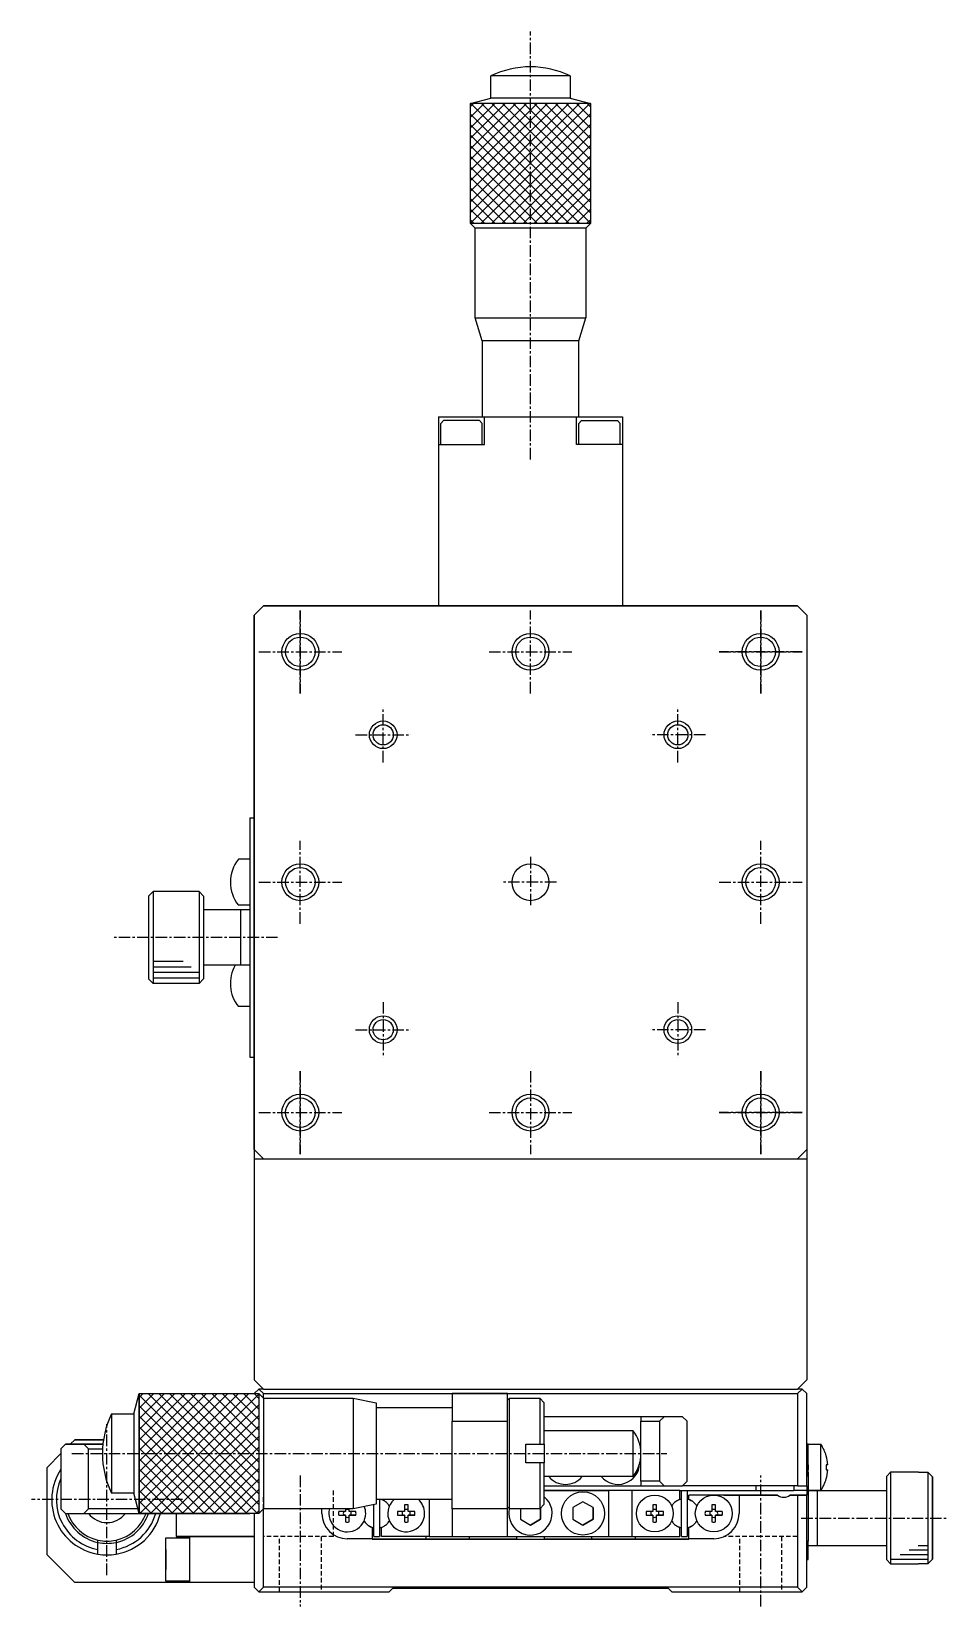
# Model space of a CAD drawing. Extents: x 49 to 309, y 19 to 239.
# Drawn here: x 209.8 to 309.4, y 68.4 to 239.3 of the extents above; entities that cross this region are included whole.
import ezdxf

# ---------------------------------------------------------------- set-up
doc = ezdxf.new("R2010")
doc.units = 0
doc.linetypes.add('CENTER', pattern=[2, 1.25, -0.25, 0.25, -0.25])
doc.linetypes.add('DASHED', pattern=[0.75, 0.5, -0.25])
doc.layers.get('0').update_dxf_attribs({"linetype": 'CONTINUOUS'})
doc.layers.add('CENTER', color=1, linetype='CENTER')

msp = doc.modelspace()

# ---------------------------------------------------------------- linework, layer by layer
at = {"color": 7, "linetype": 'CONTINUOUS'}
for p, q in [((268.322256, 234.482246), (259.722256, 234.482246)), ((259.722256, 232.071735), (259.722256, 234.482246)), ((268.322256, 234.482246), (268.322256, 232.071735)), ((257.522257, 231.482247), (259.722256, 232.071735)), ((257.522257, 218.482246), (257.522257, 231.482247)), ((268.322256, 232.071735), (259.722256, 232.071735)), ((268.322256, 232.071735), (270.522255, 231.482247)), ((270.522255, 231.482247), (270.522255, 218.482246)), ((258.02226, 217.982244), (257.522257, 218.482246)), ((258.022259, 208.23224), (258.022259, 217.982247)), ((270.022252, 217.982244), (258.02226, 217.982244)), ((270.522255, 218.482246), (270.022252, 217.982244)), ((270.057531, 208.23224), (270.057531, 217.982247)), ((258.022259, 208.23224), (270.022257, 208.23224)), ((258.772258, 205.73224), (258.022259, 208.23224)), ((269.272255, 205.73224), (270.022257, 208.23224)), ((269.272255, 205.73224), (258.772258, 205.73224)), ((258.772258, 205.73224), (258.772258, 197.48224)), ((269.272255, 197.48224), (269.272255, 205.73224)), ((254.022256, 197.482247), (274.022256, 197.482247)), ((254.022256, 197.482247), (254.022256, 176.982248)), ((254.272256, 196.782246), (254.572256, 197.082247)), ((254.272256, 194.482247), (254.272256, 196.782246)), ((258.472255, 197.082247), (254.572256, 197.082247)), ((258.472255, 197.082247), (258.772256, 196.782246)), ((258.772256, 194.482247), (258.772256, 196.782246)), ((259.022256, 194.482247), (259.022256, 197.482247)), ((269.022256, 194.482247), (269.022256, 197.482247)), ((269.572257, 197.082247), (269.272256, 196.782246)), ((269.272256, 194.482247), (269.272256, 196.782246)), ((269.572257, 197.082247), (273.472256, 197.082247)), ((273.772256, 196.782246), (273.472256, 197.082247)), ((273.772256, 194.482247), (273.772256, 196.782246)), ((274.022256, 197.482247), (274.022256, 176.982248)), ((254.022256, 194.482247), (259.022256, 194.482247)), ((274.022256, 194.482247), (269.022256, 194.482247)), ((235.022259, 176.982248), (234.022259, 175.982248)), ((235.022261, 176.982249), (234.022261, 175.982249)), ((293.022259, 176.982248), (235.022259, 176.982248)), ((235.022261, 176.982249), (293.022259, 176.982249)), ((294.022259, 175.982249), (293.022259, 176.982249)), ((293.022259, 176.982248), (294.022259, 175.982248)), ((234.022259, 117.98225), (234.022259, 175.982249)), ((234.022261, 175.982249), (234.022261, 92.982248)), ((294.022259, 175.982249), (294.022259, 92.982248)), ((294.022259, 175.982248), (294.022259, 117.982249)), ((233.522259, 153.98225), (234.022259, 153.98225)), ((233.522259, 153.98225), (233.522259, 127.982252)), ((233.522259, 149.48225), (232.29976, 149.48225)), ((222.522259, 145.482251), (223.022259, 145.982251)), ((222.522259, 145.482251), (222.522259, 136.482251)), ((228.022259, 145.982251), (223.022259, 145.982251)), ((223.022259, 145.982251), (223.022259, 135.982251)), ((228.022259, 145.982251), (228.522259, 145.482251)), ((228.022259, 145.982251), (228.022259, 135.982251)), ((228.522259, 145.482251), (228.522259, 136.482251)), ((233.522259, 143.982251), (228.522259, 143.982251)), ((233.522259, 144.48225), (232.29976, 144.48225)), ((232.522259, 143.982251), (232.522259, 137.982251)), ((233.522259, 137.982251), (228.522259, 137.982251)), ((223.022259, 135.982251), (222.522259, 136.482251)), ((228.022259, 135.982251), (223.022259, 135.982251)), ((228.522259, 136.482251), (228.022259, 135.982251)), ((233.522259, 133.482249), (232.29976, 133.482249)), ((233.522259, 127.982252), (234.022259, 127.982252)), ((235.022259, 116.982249), (234.022259, 117.982249)), ((294.022259, 117.982249), (293.022259, 116.982249)), ((234.022261, 116.982249), (294.022259, 116.982249)), ((235.022259, 116.982249), (293.022259, 116.982249)), ((235.022261, 91.982248), (234.022261, 92.982248)), ((293.022259, 91.982248), (294.022259, 92.982248)), ((220.932765, 89.282248), (221.522253, 91.482247)), ((221.522253, 91.482247), (234.522254, 91.482247)), ((221.522253, 91.482247), (221.522253, 78.482249)), ((221.522253, 91.482247), (234.522254, 91.482247)), ((221.522253, 78.482248), (221.522253, 91.482247)), ((234.52226, 91.982248), (234.02226, 91.482248)), ((234.522254, 91.482247), (234.522254, 78.482249)), ((234.522254, 91.482247), (235.022256, 90.982244)), ((234.522254, 91.482247), (234.522254, 78.482248)), ((235.02226, 91.982248), (234.52226, 91.982248)), ((235.02226, 91.482248), (234.52226, 91.982248)), ((235.022256, 90.982244), (244.772261, 90.982244)), ((235.022256, 90.982244), (235.022256, 78.982252)), ((235.02226, 91.982248), (293.02226, 91.982248)), ((235.02226, 91.482248), (255.52226, 91.482248)), ((235.02226, 90.982244), (235.02226, 91.482248)), ((244.772261, 90.982244), (247.27226, 90.482245)), ((244.772261, 90.982244), (244.772261, 78.982252)), ((255.52226, 91.482248), (261.52226, 91.482248)), ((261.52226, 91.482248), (255.52226, 91.482248)), ((255.52226, 91.482248), (255.52226, 88.482248)), ((261.52226, 91.482248), (293.02226, 91.482248)), ((261.52226, 88.482248), (261.52226, 91.482248)), ((261.52226, 90.782248), (261.72226, 90.982248)), ((261.72226, 84.982248), (261.72226, 90.982248)), ((261.72226, 90.982248), (265.02226, 90.982248)), ((265.02226, 90.982248), (265.52226, 90.482248)), ((265.02226, 90.982248), (265.02226, 85.982248)), ((293.52226, 91.982248), (293.02226, 91.982248)), ((293.52226, 91.982248), (293.02226, 91.482248)), ((293.02226, 91.482248), (293.02226, 81.482248)), ((294.02226, 91.482248), (293.52226, 91.982248)), ((294.02226, 81.482248), (294.02226, 91.482248)), ((218.522254, 89.282248), (218.522254, 80.682248)), ((218.522254, 89.282248), (220.932765, 89.282248)), ((220.932765, 89.282248), (220.932765, 80.682248)), ((247.27226, 90.482245), (247.27226, 79.482251)), ((247.27226, 89.982248), (255.52226, 89.982248)), ((265.52226, 85.982248), (265.52226, 90.482248)), ((276.02226, 88.982248), (265.52226, 88.982248)), ((278.52226, 88.982248), (276.02226, 88.982248)), ((276.02226, 88.982248), (276.02226, 88.482248)), ((278.02226, 88.482248), (278.52226, 88.982248)), ((280.52226, 88.982248), (278.52226, 88.982248)), ((280.52226, 88.982248), (281.02226, 88.482248)), ((255.52226, 78.982248), (255.52226, 88.482248)), ((255.52226, 88.482248), (261.52226, 88.482248)), ((261.52226, 78.982248), (261.52226, 88.482248)), ((265.52226, 87.482244), (275.144751, 87.482244)), ((275.144751, 87.482244), (275.144751, 82.482252)), ((276.02226, 81.982248), (276.02226, 88.482248)), ((276.02226, 88.482248), (278.02226, 88.482248)), ((278.02226, 88.482248), (278.02226, 81.982248)), ((281.02226, 81.982248), (281.02226, 88.482248)), ((213.52226, 85.982248), (213.02226, 85.482248)), ((213.02226, 85.482248), (213.52226, 85.982248)), ((213.02226, 85.482248), (213.02226, 78.982248)), ((213.52226, 85.982248), (217.573697, 85.982248)), ((215.52226, 85.982248), (213.52226, 85.982248)), ((214.52226, 86.482248), (214.02226, 85.982248)), ((214.02226, 85.982248), (214.52226, 86.482248)), ((217.638389, 86.482248), (214.52226, 86.482248)), ((214.52226, 86.482248), (217.638389, 86.482248)), ((215.52226, 85.982248), (216.02226, 85.482248)), ((217.573697, 85.982248), (215.52226, 85.982248)), ((216.02226, 78.982248), (216.02226, 85.482248)), ((216.02226, 85.482248), (217.535089, 85.482248)), ((263.52226, 83.982248), (263.52226, 85.982248)), ((263.52226, 85.982248), (265.02226, 85.982248)), ((265.02226, 85.982248), (265.52226, 85.982248)), ((265.52226, 85.982248), (265.52226, 84.982292)), ((294.02226, 85.982248), (294.17226, 85.982248)), ((294.17226, 85.982248), (294.02226, 85.982248)), ((294.17226, 85.982248), (295.563917, 85.982248)), ((294.17226, 83.982248), (294.17226, 85.982248)), ((295.563917, 80.982248), (295.563917, 85.982248)), ((213.02226, 84.982248), (211.52226, 83.482248)), ((211.52226, 83.482248), (213.02226, 84.982248)), ((261.72226, 78.982248), (261.72226, 84.982248)), ((265.02226, 83.982248), (263.52226, 83.982248)), ((265.52226, 83.982248), (265.02226, 83.982248)), ((265.02226, 83.982248), (265.02226, 78.982248)), ((265.52226, 84.982292), (265.52226, 83.982248)), ((265.52226, 79.482248), (265.52226, 83.982248)), ((294.077992, 84.432248), (294.077992, 84.410956)), ((296.141696, 84.74418), (296.134841, 84.740837)), ((211.52226, 73.982248), (211.52226, 83.482248)), ((275.144751, 82.482252), (265.52226, 82.482252)), ((294.209735, 83.682248), (294.077992, 83.682248)), ((294.077992, 83.682248), (294.077992, 83.282248)), ((294.077992, 83.282248), (294.209735, 83.282248)), ((294.077992, 82.553539), (294.077992, 82.532248)), ((294.17226, 83.682248), (294.17226, 83.282248)), ((294.17226, 82.955465), (294.17226, 75.482248)), ((296.134819, 83.7422), (296.135019, 83.7382)), ((296.135019, 83.2263), (296.134819, 83.2222)), ((296.307213, 83.742248), (296.134841, 83.742248)), ((296.134841, 83.222248), (296.307213, 83.222248)), ((296.134841, 82.223658), (296.141696, 82.220315)), ((296.134841, 82.223658), (296.141696, 82.220315)), ((296.135019, 83.7382), (296.135219, 83.7341)), ((296.135219, 83.2304), (296.135019, 83.2263)), ((296.135219, 83.7341), (296.135419, 83.7301)), ((296.135419, 83.2344), (296.135219, 83.2304)), ((296.135419, 83.7301), (296.135719, 83.726)), ((296.135719, 83.2385), (296.135419, 83.2344)), ((296.135719, 83.726), (296.135819, 83.722)), ((296.135819, 83.2425), (296.135719, 83.2385)), ((296.135819, 83.722), (296.136019, 83.7179)), ((296.136019, 83.2466), (296.135819, 83.2425)), ((296.136019, 83.7179), (296.136219, 83.7138)), ((296.136219, 83.2507), (296.136019, 83.2466)), ((296.136219, 83.7138), (296.136419, 83.7098)), ((296.136419, 83.2547), (296.136219, 83.2507)), ((296.136419, 83.7098), (296.136619, 83.7057)), ((296.136619, 83.2588), (296.136419, 83.2547)), ((296.136619, 83.7057), (296.136819, 83.7017)), ((296.136819, 83.2628), (296.136619, 83.2588)), ((296.136819, 83.7017), (296.137019, 83.6976)), ((296.137019, 83.2669), (296.136819, 83.2628)), ((296.137019, 83.6976), (296.137219, 83.6935)), ((296.137219, 83.271), (296.137019, 83.2669)), ((296.137219, 83.6935), (296.137319, 83.6895)), ((296.137319, 83.275), (296.137219, 83.271)), ((296.137319, 83.6895), (296.137519, 83.6854)), ((296.137519, 83.2791), (296.137319, 83.275)), ((296.137519, 83.6854), (296.137719, 83.6814)), ((296.137719, 83.2831), (296.137519, 83.2791)), ((296.137719, 83.6814), (296.137819, 83.6773)), ((296.137819, 83.2872), (296.137719, 83.2831)), ((296.137819, 83.6773), (296.138019, 83.6732)), ((296.138019, 83.2913), (296.137819, 83.2872)), ((296.138019, 83.6732), (296.138119, 83.6692)), ((296.138119, 83.2953), (296.138019, 83.2913)), ((296.138119, 83.6692), (296.138319, 83.6651)), ((296.138319, 83.2994), (296.138119, 83.2953)), ((296.138319, 83.6651), (296.138419, 83.6611)), ((296.138419, 83.3034), (296.138319, 83.2994)), ((296.138419, 83.6611), (296.138619, 83.657)), ((296.138619, 83.3075), (296.138419, 83.3034)), ((296.138619, 83.657), (296.138719, 83.6529)), ((296.138719, 83.3116), (296.138619, 83.3075)), ((296.138719, 83.6529), (296.138919, 83.6489)), ((296.138919, 83.3156), (296.138719, 83.3116)), ((296.138919, 83.6489), (296.139019, 83.6448)), ((296.139019, 83.3197), (296.138919, 83.3156)), ((296.139019, 83.6448), (296.139119, 83.6407)), ((296.139119, 83.3238), (296.139019, 83.3197)), ((296.139119, 83.6407), (296.139319, 83.6367)), ((296.139319, 83.3278), (296.139119, 83.3238)), ((296.139319, 83.6367), (296.139419, 83.6326)), ((296.139419, 83.3319), (296.139319, 83.3278)), ((296.139419, 83.6326), (296.139519, 83.6286)), ((296.139519, 83.3359), (296.139419, 83.3319)), ((296.139519, 83.6286), (296.139619, 83.6245)), ((296.139619, 83.34), (296.139519, 83.3359)), ((296.139619, 83.6245), (296.139719, 83.6204)), ((296.139719, 83.3441), (296.139619, 83.34)), ((296.139719, 83.6204), (296.139919, 83.6164)), ((296.139919, 83.3481), (296.139719, 83.3441)), ((296.139919, 83.6164), (296.140019, 83.6123)), ((296.140019, 83.3522), (296.139919, 83.3481)), ((296.140019, 83.6123), (296.140119, 83.6082)), ((296.140119, 83.3563), (296.140019, 83.3522)), ((296.140119, 83.6082), (296.140219, 83.6042)), ((296.140219, 83.3603), (296.140119, 83.3563)), ((296.140219, 83.6042), (296.140319, 83.6001)), ((296.140319, 83.3644), (296.140219, 83.3603)), ((296.140319, 83.6001), (296.140419, 83.5961)), ((296.140419, 83.3684), (296.140319, 83.3644)), ((296.140419, 83.5961), (296.140519, 83.592)), ((296.140519, 83.3725), (296.140419, 83.3684)), ((296.140519, 83.592), (296.140519, 83.5879)), ((296.140519, 83.5879), (296.140619, 83.5839)), ((296.140619, 83.3806), (296.140519, 83.3766)), ((296.140519, 83.3766), (296.140519, 83.3725)), ((296.140619, 83.5839), (296.140719, 83.5798)), ((296.140719, 83.3847), (296.140619, 83.3806)), ((296.140719, 83.5798), (296.140819, 83.5757)), ((296.140819, 83.3888), (296.140719, 83.3847)), ((296.140819, 83.5757), (296.140919, 83.5717)), ((296.140919, 83.3928), (296.140819, 83.3888)), ((296.140919, 83.5717), (296.140919, 83.5676)), ((296.140919, 83.5676), (296.141019, 83.5635)), ((296.141019, 83.401), (296.140919, 83.3969)), ((296.140919, 83.3969), (296.140919, 83.3928)), ((296.141019, 83.5635), (296.141119, 83.5595)), ((296.141119, 83.405), (296.141019, 83.401)), ((296.141119, 83.5595), (296.141119, 83.5554)), ((296.141119, 83.5554), (296.141219, 83.5513)), ((296.141219, 83.4131), (296.141119, 83.4091)), ((296.141119, 83.4091), (296.141119, 83.405)), ((296.141219, 83.5513), (296.141219, 83.5473)), ((296.141219, 83.5473), (296.141319, 83.5432)), ((296.141319, 83.4213), (296.141219, 83.4172)), ((296.141219, 83.4172), (296.141219, 83.4131)), ((296.141319, 83.5432), (296.141319, 83.5392)), ((296.141319, 83.5392), (296.141419, 83.5351)), ((296.141419, 83.4294), (296.141319, 83.4253)), ((296.141319, 83.4253), (296.141319, 83.4213)), ((296.141419, 83.5351), (296.141419, 83.531)), ((296.141419, 83.531), (296.141519, 83.527)), ((296.141519, 83.4375), (296.141419, 83.4335)), ((296.141419, 83.4335), (296.141419, 83.4294)), ((296.141519, 83.527), (296.141519, 83.5229)), ((296.141519, 83.5229), (296.141519, 83.5188)), ((296.141519, 83.5188), (296.141619, 83.5148)), ((296.141619, 83.4497), (296.141519, 83.4457)), ((296.141519, 83.4457), (296.141519, 83.4416)), ((296.141519, 83.4416), (296.141519, 83.4375)), ((296.141619, 83.5148), (296.141619, 83.5107)), ((296.141619, 83.5107), (296.141619, 83.5066)), ((296.141619, 83.5066), (296.141619, 83.5026)), ((296.141619, 83.5026), (296.141619, 83.4985)), ((296.141619, 83.4985), (296.141719, 83.4944)), ((296.141719, 83.4701), (296.141619, 83.466)), ((296.141619, 83.466), (296.141619, 83.4619)), ((296.141619, 83.4619), (296.141619, 83.4579)), ((296.141619, 83.4579), (296.141619, 83.4538)), ((296.141619, 83.4538), (296.141619, 83.4497)), ((296.141719, 83.4944), (296.141719, 83.4904)), ((296.141719, 83.4904), (296.141719, 83.4863)), ((296.141719, 83.4863), (296.141719, 83.4822)), ((296.141719, 83.4822), (296.141719, 83.4782)), ((296.141719, 83.4782), (296.141719, 83.4741)), ((296.141719, 83.4741), (296.141719, 83.4701)), ((302.67226, 82.482248), (303.17226, 82.982248)), ((302.67226, 82.482248), (302.67226, 73.482248)), ((303.17226, 72.982248), (303.17226, 82.982248)), ((303.17226, 82.982248), (306.17226, 82.982248)), ((306.17226, 82.982248), (306.17226, 82.957185)), ((306.17226, 82.982248), (306.17226, 82.957185)), ((306.17226, 82.957185), (307.17226, 82.957185)), ((307.17226, 82.957185), (307.17226, 73.00731)), ((307.67226, 82.454383), (307.17226, 82.957185)), ((307.67226, 82.454383), (307.67226, 73.510112)), ((307.67226, 73.510112), (307.67226, 82.454383)), ((220.932765, 80.682248), (218.522254, 80.682248)), ((221.522253, 78.482249), (220.932765, 80.682248)), ((265.52226, 81.482248), (276.02226, 81.482248)), ((272.52226, 80.982248), (265.52226, 80.982248)), ((265.52226, 80.982248), (272.52226, 80.982248)), ((272.52226, 75.982248), (272.52226, 80.982248)), ((275.02226, 80.982248), (272.52226, 80.982248)), ((280.22226, 80.982248), (275.02226, 80.982248)), ((275.02226, 80.982248), (275.02226, 75.982248)), ((278.02226, 81.982248), (276.02226, 81.982248)), ((276.02226, 81.982248), (276.02226, 81.482248)), ((276.02226, 81.482248), (278.52226, 81.482248)), ((278.52226, 81.482248), (278.02226, 81.982248)), ((278.52226, 81.482248), (280.52226, 81.482248)), ((280.22226, 80.02666), (280.22226, 80.982248)), ((280.22226, 80.982248), (280.42226, 80.982248)), ((280.42226, 80.982248), (281.02226, 80.982248)), ((280.42226, 75.982248), (280.42226, 80.982248)), ((281.02226, 81.982248), (280.52226, 81.482248)), ((293.02226, 81.482248), (280.52226, 81.482248)), ((281.02226, 80.982248), (288.52226, 80.982248)), ((281.02226, 80.982248), (281.02226, 75.982248)), ((283.92226, 80.482248), (281.22226, 80.482248)), ((283.92226, 80.482248), (281.22226, 80.482248)), ((281.22226, 80.02666), (281.22226, 80.482248)), ((286.67226, 80.482248), (283.92226, 80.482248)), ((286.67226, 80.482248), (283.92226, 80.482248)), ((285.02226, 80.482248), (286.67226, 80.482248)), ((285.02226, 80.482248), (286.67226, 80.482248)), ((285.02226, 80.482248), (286.67226, 80.482248)), ((285.02226, 80.482248), (286.67226, 80.482248)), ((286.67226, 80.482248), (290.860822, 80.482248)), ((286.67226, 80.482248), (290.860822, 80.482248)), ((290.860822, 80.482248), (286.67226, 80.482248)), ((286.67226, 80.482248), (290.860822, 80.482248)), ((286.67226, 80.482248), (290.860822, 80.482248)), ((286.67226, 80.482248), (290.860822, 80.482248)), ((286.67226, 80.482248), (286.67226, 78.482248)), ((288.52226, 80.982248), (288.52226, 81.482248)), ((288.52226, 80.982248), (292.62226, 80.982248)), ((292.183698, 80.482248), (293.02226, 80.482248)), ((292.183698, 80.482248), (293.02226, 80.482248)), ((292.183698, 80.482248), (293.02226, 80.482248)), ((292.183698, 80.482248), (293.02226, 80.482248)), ((292.183698, 80.482248), (293.02226, 80.482248)), ((293.02226, 80.482248), (292.183698, 80.482248)), ((292.62226, 81.482248), (292.62226, 80.982248)), ((294.02226, 80.982248), (292.62226, 80.982248)), ((293.02226, 81.482248), (294.02226, 81.482248)), ((293.02226, 80.482248), (293.02226, 70.482248)), ((293.02226, 80.482248), (294.02226, 80.482248)), ((294.02226, 80.482248), (293.02226, 80.482248)), ((294.02226, 81.482248), (294.02226, 80.482248)), ((294.02226, 70.482248), (294.02226, 80.482248)), ((295.563917, 80.982248), (294.17226, 80.982248)), ((294.17226, 80.982248), (295.17226, 80.982248)), ((295.17226, 80.982248), (295.563917, 80.982248)), ((295.17226, 80.982248), (295.17226, 77.982191)), ((295.17226, 80.982248), (295.17226, 77.982191)), ((295.563917, 80.982248), (302.67226, 80.982248)), ((213.52226, 78.482248), (213.02226, 78.982248)), ((216.02226, 78.982248), (215.52226, 78.482248)), ((221.388279, 78.982248), (216.02226, 78.982248)), ((235.022256, 78.982252), (234.522254, 78.482249)), ((244.772261, 78.982252), (235.022256, 78.982252)), ((235.02226, 70.482248), (235.02226, 78.982252)), ((241.37226, 78.482248), (241.37226, 78.982252)), ((243.92226, 78.682248), (243.193551, 78.682248)), ((243.92226, 78.982252), (243.92226, 78.682248)), ((244.32226, 78.682248), (244.32226, 78.982252)), ((245.050969, 78.682248), (244.32226, 78.682248)), ((247.27226, 79.482251), (244.772261, 78.982252)), ((247.02226, 75.982248), (247.02226, 79.432251)), ((255.52226, 79.982248), (247.27226, 79.982248)), ((247.62226, 79.982248), (247.62226, 75.982248)), ((248.11601, 79.857063), (247.899184, 79.982248)), ((250.32226, 78.682248), (249.593551, 78.682248)), ((250.32226, 79.410956), (250.32226, 78.682248)), ((250.72226, 78.682248), (250.72226, 79.410956)), ((251.450969, 78.682248), (250.72226, 78.682248)), ((253.02226, 79.982248), (253.02226, 75.982248)), ((261.52226, 78.982248), (255.52226, 78.982248)), ((255.52226, 78.982248), (255.52226, 75.982248)), ((261.72226, 78.982248), (261.52226, 79.182248)), ((261.52226, 75.982248), (261.52226, 78.982248)), ((265.02226, 78.982248), (261.72226, 78.982248)), ((262.92226, 78.982248), (262.92226, 77.847162)), ((265.52226, 79.482248), (265.02226, 78.982248)), ((265.12226, 79.082248), (265.12226, 77.847162)), ((265.12226, 77.847162), (265.12226, 79.082248)), ((269.72226, 79.752418), (268.62226, 79.117333)), ((268.62226, 79.117333), (268.62226, 77.847162)), ((270.82226, 79.117333), (269.72226, 79.752418)), ((270.82226, 79.117333), (270.82226, 77.847162)), ((270.82226, 77.847162), (270.82226, 79.117333)), ((277.32226, 78.682248), (276.593551, 78.682248)), ((277.32226, 79.410956), (277.32226, 78.682248)), ((277.72226, 78.682248), (277.72226, 79.410956)), ((278.450969, 78.682248), (277.72226, 78.682248)), ((279.92851, 79.857063), (280.22226, 80.02666)), ((281.22226, 80.02666), (281.51601, 79.857063)), ((283.72226, 78.682248), (282.993551, 78.682248)), ((283.72226, 79.410956), (283.72226, 78.682248)), ((284.12226, 78.682248), (284.12226, 79.410956)), ((284.850969, 78.682248), (284.12226, 78.682248)), ((213.52226, 78.482248), (215.52226, 78.482248)), ((215.52226, 78.482248), (221.522253, 78.482248)), ((234.522254, 78.482249), (221.522253, 78.482249)), ((221.522253, 78.482248), (233.52226, 78.482248)), ((234.522254, 78.482248), (221.522253, 78.482248)), ((225.52226, 78.482249), (225.52226, 75.982248)), ((234.02226, 78.482249), (234.02226, 70.482248)), ((243.193551, 78.282248), (243.735868, 78.282248)), ((243.193551, 78.282248), (243.92226, 78.282248)), ((243.92226, 78.282248), (243.735868, 78.282248)), ((243.92226, 78.282248), (243.92226, 77.553539)), ((244.508652, 78.282248), (244.32226, 78.282248)), ((244.32226, 77.553539), (244.32226, 78.282248)), ((244.32226, 78.282248), (245.050969, 78.282248)), ((245.050969, 78.282248), (244.508652, 78.282248)), ((246.82226, 76.937836), (246.52851, 77.107432)), ((246.52851, 77.107432), (246.82226, 76.937836)), ((246.82226, 76.937836), (246.82226, 75.732248)), ((247.82226, 76.937836), (248.11601, 77.107432)), ((247.82226, 76.937836), (248.11601, 77.107432)), ((247.82226, 75.982248), (247.82226, 76.937836)), ((249.593551, 78.282248), (250.135868, 78.282248)), ((249.593551, 78.282248), (250.32226, 78.282248)), ((250.32226, 78.282248), (250.135868, 78.282248)), ((250.32226, 78.282248), (250.32226, 77.553539)), ((250.908652, 78.282248), (250.72226, 78.282248)), ((250.72226, 77.553539), (250.72226, 78.282248)), ((250.72226, 78.282248), (251.450969, 78.282248)), ((251.450969, 78.282248), (250.908652, 78.282248)), ((262.92226, 77.847162), (264.02226, 77.212077)), ((265.12226, 77.847162), (264.02226, 77.212077)), ((264.02226, 77.212077), (265.12226, 77.847162)), ((268.62226, 77.847162), (269.72226, 77.212077)), ((270.82226, 77.847162), (269.72226, 77.212077)), ((269.72226, 77.212077), (270.82226, 77.847162)), ((276.593551, 78.282248), (277.135868, 78.282248)), ((276.593551, 78.282248), (277.32226, 78.282248)), ((277.32226, 78.282248), (277.135868, 78.282248)), ((277.32226, 78.282248), (277.32226, 77.553539)), ((277.72226, 78.282248), (278.450969, 78.282248)), ((277.908652, 78.282248), (277.72226, 78.282248)), ((277.72226, 77.553539), (277.72226, 78.282248)), ((278.450969, 78.282248), (277.908652, 78.282248)), ((280.22226, 76.937836), (279.92851, 77.107432)), ((280.22226, 76.937836), (279.92851, 77.107432)), ((280.22226, 75.982248), (280.22226, 76.937836)), ((281.22226, 76.937836), (281.51601, 77.107432)), ((281.51601, 77.107432), (281.22226, 76.937836)), ((281.22226, 75.732248), (281.22226, 76.937836)), ((282.993551, 78.282248), (283.535868, 78.282248)), ((282.993551, 78.282248), (283.72226, 78.282248)), ((283.72226, 78.282248), (283.535868, 78.282248)), ((283.72226, 78.282248), (283.72226, 77.553539)), ((284.308652, 78.282248), (284.12226, 78.282248)), ((284.12226, 77.553539), (284.12226, 78.282248)), ((284.12226, 78.282248), (284.850969, 78.282248)), ((284.850969, 78.282248), (284.308652, 78.282248)), ((295.17226, 77.982191), (295.17226, 74.982248)), ((295.17226, 77.982191), (295.17226, 74.982248)), ((217.02226, 75.338699), (217.02226, 75.594765)), ((217.02226, 74.573921), (217.02226, 75.338699)), ((219.02226, 75.594765), (219.02226, 75.338699)), ((219.02226, 75.338699), (219.02226, 74.573921)), ((224.42226, 75.832248), (227.02226, 75.832248)), ((224.42226, 71.132248), (224.42226, 75.832248)), ((224.42226, 71.132248), (224.42226, 75.832248)), ((227.02226, 75.982248), (225.52226, 75.982248)), ((225.52226, 75.982248), (227.02226, 75.982248)), ((227.02226, 70.982248), (227.02226, 75.982248)), ((234.02226, 75.982248), (227.02226, 75.982248)), ((227.02226, 75.982248), (234.02226, 75.982248)), ((246.82226, 75.732248), (244.12226, 75.732248)), ((246.82226, 75.732248), (244.12226, 75.732248)), ((246.82226, 75.732248), (246.82226, 75.682248)), ((246.82226, 75.682248), (281.22226, 75.682248)), ((252.67226, 75.682248), (246.82226, 75.682248)), ((247.02226, 75.982248), (247.62226, 75.982248)), ((253.02226, 75.982248), (247.82226, 75.982248)), ((257.52226, 75.682248), (252.52226, 75.682248)), ((252.67226, 75.682248), (252.52226, 75.682248)), ((252.67226, 75.682248), (252.67226, 75.982248)), ((253.02226, 75.982248), (255.52226, 75.982248)), ((255.52226, 75.982248), (261.52226, 75.982248)), ((257.37226, 75.982248), (257.37226, 75.682248)), ((262.52226, 75.682248), (257.37226, 75.682248)), ((257.52226, 75.682248), (257.37226, 75.682248)), ((261.52226, 75.982248), (272.52226, 75.982248)), ((262.27226, 75.682248), (265.77226, 75.682248)), ((262.27226, 75.682248), (265.77226, 75.682248)), ((262.52226, 75.682248), (262.52226, 75.982248)), ((263.977713, 75.958294), (263.694376, 75.982008)), ((264.307359, 75.981728), (264.03207, 75.958413)), ((265.52226, 75.982248), (265.52226, 75.682248)), ((270.67226, 75.682248), (265.52226, 75.682248)), ((275.52226, 75.682248), (270.52226, 75.682248)), ((270.67226, 75.682248), (270.52226, 75.682248)), ((270.67226, 75.682248), (270.67226, 75.982248)), ((272.52226, 75.982248), (275.02226, 75.982248)), ((275.02226, 75.982248), (280.22226, 75.982248)), ((275.37226, 75.982248), (275.37226, 75.682248)), ((275.52226, 75.682248), (275.37226, 75.682248)), ((281.22226, 75.682248), (275.37226, 75.682248)), ((280.42226, 75.982248), (281.02226, 75.982248)), ((283.92226, 75.732248), (281.22226, 75.732248)), ((283.92226, 75.732248), (281.22226, 75.732248)), ((281.22226, 75.732248), (281.22226, 75.682248)), ((294.17226, 73.482248), (294.17226, 75.482248)), ((214.52226, 70.982248), (211.52226, 73.982248)), ((217.02226, 74.066168), (217.02226, 74.573921)), ((219.02226, 74.573921), (219.02226, 74.066168)), ((224.42226, 73.482248), (224.42226, 74.582248)), ((224.42226, 74.582248), (224.42226, 73.482248)), ((295.17226, 74.982248), (294.17226, 74.982248)), ((302.67226, 74.982248), (295.17226, 74.982248)), ((307.17226, 73.00731), (307.67226, 73.510112)), ((224.42226, 73.482248), (224.42226, 72.382248)), ((224.42226, 72.382248), (224.42226, 73.482248)), ((294.02226, 73.482248), (294.17226, 73.482248)), ((303.17226, 72.982248), (302.67226, 73.482248)), ((306.17226, 72.982248), (303.17226, 72.982248)), ((307.17226, 73.00731), (306.17226, 73.00731)), ((306.17226, 73.00731), (306.17226, 72.982248)), ((306.17226, 73.00731), (306.17226, 72.982248)), ((227.02226, 70.982248), (214.52226, 70.982248)), ((227.02226, 71.132248), (224.42226, 71.132248)), ((234.02226, 70.982248), (227.02226, 70.982248)), ((234.02226, 70.482248), (234.52226, 69.982248)), ((234.52226, 69.982248), (235.02226, 70.482248)), ((293.02226, 70.482248), (235.02226, 70.482248)), ((249.02226, 70.332248), (248.67226, 69.982248)), ((279.02226, 70.332248), (249.02226, 70.332248)), ((279.37226, 69.982248), (279.02226, 70.332248)), ((293.02226, 70.482248), (293.52226, 69.982248)), ((293.52226, 69.982248), (294.02226, 70.482248)), ((234.52226, 69.982248), (248.67226, 69.982248)), ((279.37226, 69.982248), (293.52226, 69.982248))]:
    msp.add_line(p, q, dxfattribs=at)
at = {"color": 3, "linetype": 'CONTINUOUS'}
for p, q in [((270.522255, 231.482247), (257.522257, 231.482247)), ((257.522257, 231.16565), (257.838853, 231.482246)), ((257.522257, 230.016601), (258.987902, 231.482246)), ((257.522257, 228.867553), (260.13695, 231.482246)), ((257.522257, 227.718504), (261.285999, 231.482246)), ((257.522257, 226.569456), (262.435047, 231.482246)), ((257.522257, 225.420407), (263.584095, 231.482246)), ((257.522257, 224.271359), (264.733144, 231.482246)), ((257.522257, 223.12231), (265.882192, 231.482246)), ((257.522257, 221.973262), (267.031241, 231.482246)), ((257.522257, 220.824213), (268.180289, 231.482246)), ((257.522257, 219.675165), (269.329338, 231.482246)), ((257.522257, 218.526116), (270.478386, 231.482246)), ((270.522255, 218.495391), (257.5354, 231.482246)), ((270.522255, 219.644439), (258.684448, 231.482246)), ((270.522255, 220.793488), (259.833497, 231.482246)), ((270.522255, 221.942536), (260.982545, 231.482246)), ((270.522255, 223.091585), (262.131593, 231.482246)), ((270.522255, 224.240633), (263.280642, 231.482246)), ((270.522255, 225.389682), (264.42969, 231.482246)), ((270.522255, 226.53873), (265.578739, 231.482246)), ((270.522255, 227.687779), (266.727787, 231.482246)), ((270.522255, 228.836827), (267.876836, 231.482246)), ((270.522255, 229.985876), (269.025884, 231.482246)), ((270.522255, 231.134924), (270.174933, 231.482246)), ((269.386352, 218.482245), (257.522257, 230.34634)), ((268.237304, 218.482245), (257.522257, 229.197292)), ((258.627434, 218.482245), (270.522255, 230.377066)), ((259.776482, 218.482245), (270.522255, 229.228017)), ((267.088255, 218.482245), (257.522257, 228.048244)), ((260.925531, 218.482245), (270.522255, 228.078969)), ((265.939207, 218.482245), (257.522257, 226.899195)), ((264.790158, 218.482245), (257.522257, 225.750147)), ((262.074579, 218.482245), (270.522255, 226.929921)), ((263.223628, 218.482245), (270.522255, 225.780872)), ((263.64111, 218.482245), (257.522257, 224.601098)), ((264.372676, 218.482245), (270.522255, 224.631824)), ((262.492061, 218.482245), (257.522257, 223.45205)), ((261.343013, 218.482245), (257.522257, 222.303001)), ((265.521725, 218.482245), (270.522255, 223.482775)), ((266.670773, 218.482245), (270.522255, 222.333727)), ((260.193964, 218.482245), (257.522257, 221.153953)), ((267.819822, 218.482245), (270.522255, 221.184678)), ((259.044916, 218.482245), (257.522257, 220.004904)), ((257.895867, 218.482245), (257.522257, 218.855856)), ((268.96887, 218.482245), (270.522255, 220.03563)), ((270.117919, 218.482245), (270.522255, 218.886581)), ((270.522255, 218.482246), (257.522257, 218.482246)), ((226.288261, 138.382252), (223.022259, 138.382252)), ((227.158633, 137.782252), (223.022259, 137.782252)), ((228.022259, 137.182251), (223.022259, 137.182251)), ((228.022259, 136.582251), (223.022259, 136.582251)), ((221.522253, 79.559785), (233.444715, 91.482246)), ((221.522253, 80.708833), (232.295666, 91.482246)), ((221.522253, 81.857882), (231.146618, 91.482246)), ((221.522253, 83.00693), (229.997569, 91.482246)), ((221.522253, 84.155979), (228.848521, 91.482246)), ((221.522253, 85.305027), (227.699472, 91.482246)), ((221.522253, 86.454076), (226.550424, 91.482246)), ((221.522253, 87.603124), (225.401375, 91.482246)), ((221.522253, 88.752173), (224.252327, 91.482246)), ((221.522253, 89.901221), (223.103278, 91.482246)), ((221.522253, 91.05027), (221.954229, 91.482246)), ((234.358532, 78.482247), (221.522253, 91.318526)), ((221.593764, 78.482247), (234.522254, 91.410737)), ((234.522254, 79.467573), (222.507581, 91.482246)), ((234.522254, 80.616622), (223.65663, 91.482246)), ((234.522254, 81.76567), (224.805678, 91.482246)), ((234.522254, 82.914719), (225.954727, 91.482246)), ((234.522254, 84.063767), (227.103775, 91.482246)), ((234.522254, 85.212816), (228.252824, 91.482246)), ((234.522254, 86.361864), (229.401872, 91.482246)), ((234.522254, 87.510913), (230.550921, 91.482246)), ((234.522254, 88.659961), (231.699969, 91.482246)), ((234.522254, 89.80901), (232.849018, 91.482246)), ((234.522254, 90.958058), (233.998066, 91.482246)), ((233.209483, 78.482247), (221.522253, 90.169477)), ((232.060435, 78.482247), (221.522253, 89.020429)), ((222.742813, 78.482247), (234.522254, 90.261689)), ((223.891861, 78.482247), (234.522254, 89.11264)), ((230.911386, 78.482247), (221.522253, 87.87138)), ((225.04091, 78.482247), (234.522254, 87.963592)), ((229.762338, 78.482247), (221.522253, 86.722332)), ((228.613289, 78.482247), (221.522253, 85.573283)), ((226.189958, 78.482247), (234.522254, 86.814543)), ((227.339007, 78.482247), (234.522254, 85.665494)), ((227.464241, 78.482247), (221.522253, 84.424235)), ((228.488055, 78.482247), (234.522254, 84.516446)), ((226.315192, 78.482247), (221.522253, 83.275186)), ((225.166144, 78.482247), (221.522253, 82.126138)), ((229.637104, 78.482247), (234.522254, 83.367397)), ((230.786152, 78.482247), (234.522254, 82.218349)), ((224.017095, 78.482247), (221.522253, 80.977089)), ((231.935201, 78.482247), (234.522254, 81.0693)), ((222.868047, 78.482247), (221.522253, 79.82804)), ((221.718998, 78.482247), (221.522253, 78.678992)), ((233.084249, 78.482247), (234.522254, 79.920252)), ((234.233298, 78.482247), (234.522254, 78.771203)), ((307.17226, 73.982248), (304.153565, 73.982248)), ((307.17226, 74.482248), (305.134871, 74.482248)), ((307.17226, 74.982248), (306.116176, 74.982248)), ((307.17226, 73.482248), (303.17226, 73.482248))]:
    msp.add_line(p, q, dxfattribs=at)
at = {"color": 3, "linetype": 'DASHED'}
for p, q in [((235.02226, 75.982248), (235.02226, 80.482248)), ((242.62226, 75.982248), (242.62226, 80.982253)), ((242.62226, 75.982248), (242.62226, 80.982253)), ((242.62226, 75.982248), (235.02226, 75.982248)), ((236.77226, 69.982248), (236.77226, 75.982248)), ((241.27226, 75.982248), (241.27226, 69.982248)), ((289.02226, 75.982248), (285.02226, 75.982248)), ((286.77226, 69.982248), (286.77226, 75.982248)), ((293.02226, 75.982248), (289.02226, 75.982248)), ((291.27226, 75.982248), (291.27226, 69.982248))]:
    msp.add_line(p, q, dxfattribs=at)
at = {"color": 9, "linetype": 'CONTINUOUS'}
msp.add_line((294.17226, 75.482248), (294.02226, 75.482248), dxfattribs=at)
at = {"color": 3, "linetype": 'CONTINUOUS'}
for centre, radius in [((239.022259, 171.982249), 2), ((264.022259, 171.982249), 2), ((289.022259, 171.982249), 2), ((248.02226, 162.982248), 1.5), ((280.022258, 162.982248), 1.5), ((239.022259, 146.982249), 2), ((289.022259, 146.982249), 2), ((248.02226, 130.98225), 1.5), ((280.022258, 130.98225), 1.5), ((239.022259, 121.982248), 2), ((264.022259, 121.982248), 2), ((289.022259, 121.982248), 2)]:
    msp.add_circle(centre, radius, dxfattribs=at)
at = {"color": 7, "linetype": 'CONTINUOUS'}
for centre, radius in [((239.022259, 171.982249), 1.600001), ((264.022259, 171.982249), 1.600001), ((289.022259, 171.982249), 1.600001), ((248.02226, 162.982248), 1.100001), ((280.022258, 162.982248), 1.100001), ((264.022259, 146.982249), 2), ((239.022259, 146.982249), 1.600001), ((289.022259, 146.982249), 1.600001), ((248.02226, 130.98225), 1.100001), ((280.022258, 130.98225), 1.100001), ((239.022259, 121.982248), 1.600001), ((264.022259, 121.982248), 1.600001), ((289.022259, 121.982248), 1.600001), ((269.72226, 78.482248), 2.35), ((277.52226, 78.482248), 2), ((283.92226, 78.482248), 2)]:
    msp.add_circle(centre, radius, dxfattribs=at)
for centre, radius, start, end in [((264.022253, 225.737245), 9.745001, 63.816202, 116.183785), ((235.422259, 146.98225), 4, 141.317813, 218.682187), ((235.422259, 135.982249), 4, 149.999975, 218.682187), ((227.267254, 84.982248), 9.745001, 153.816209, 206.183791), ((272.022255, 84.982248), 3.999997, 0, 38.682189), ((291.82226, 83.482248), 4.5, 16.285843, 33.748989), ((273.52226, 83.982248), 2.35, 219.664886, 357.771364), ((272.022255, 84.982248), 3.999997, 321.317811, 0), ((291.02226, 83.482248), 3.2, 17.270005, 20.364135), ((291.02226, 83.482248), 3.193744, 3.59035, 16.905258), ((291.82226, 83.482248), 4.492483, 3.317816, 16.26943), ((218.02226, 79.982248), 6, 146.44269, 260.405932), ((218.02226, 79.982248), 5.5, 155.380023, 259.524318), ((267.82226, 83.982248), 2.35, 219.664886, 320.335114), ((291.02226, 83.482248), 3.2, 339.635865, 342.729995), ((291.02226, 83.482248), 3.193744, 343.094742, 356.40965), ((291.82226, 83.482248), 4.5, 326.251011, 343.714157), ((291.82226, 83.482248), 4.492483, 343.73057, 356.682184), ((291.52226, 81.232248), 1, 228.590378, 311.409622), ((244.12226, 78.482248), 2, 165.522369, 0), ((244.12226, 78.482248), 0.95, 167.846803, 192.153197), ((244.12226, 78.482248), 0.435085, 152.633517, 207.366483), ((244.12226, 78.482248), 0.435085, 62.633517, 117.366483), ((244.12226, 78.482248), 0.435085, 332.633517, 27.366483), ((244.12226, 78.482248), 0.95, 347.846803, 12.153197), ((244.12226, 78.482248), 2, 0, 21.761779), ((247.322261, 78.482248), 1.5875, 60, 70.888268), ((247.32226, 78.482248), 1.5875, 45, 60), ((247.207355, 78.367343), 1.75, 31.881533, 45), ((247.322261, 78.482248), 1.5875, 30.433263, 45.000025), ((250.52226, 78.482248), 2, 131.409622, 0), ((250.52226, 78.482248), 0.95, 167.846803, 192.153197), ((250.52226, 78.482248), 0.435085, 152.633517, 207.366483), ((250.52226, 78.482248), 0.95, 77.846803, 102.153197), ((250.52226, 78.482248), 0.435085, 62.633517, 117.366483), ((250.52226, 78.482248), 0.435085, 332.633517, 27.366483), ((250.52226, 78.482248), 0.95, 347.846803, 12.153197), ((250.52226, 78.482248), 2, 0, 48.590378), ((264.02226, 78.482248), 2.35, 180, 50.334987), ((264.02226, 78.482248), 2.35, 167.715506, 180), ((277.52226, 78.482248), 0.95, 167.846803, 192.153197), ((277.52226, 78.482248), 0.435085, 152.633517, 207.366483), ((277.52226, 78.482248), 0.95, 77.846803, 102.153197), ((277.52226, 78.482248), 0.435085, 62.633517, 117.366483), ((277.52226, 78.482248), 0.435085, 332.633517, 27.366483), ((277.52226, 78.482248), 0.95, 347.846803, 12.153197), ((280.837165, 78.367343), 1.75, 135, 148.118467), ((280.722261, 78.482248), 1.5875, 134.99975, 149.566818), ((280.72226, 78.482248), 1.5875, 120, 135), ((280.722261, 78.482248), 1.5875, 100.89309, 120.000031), ((280.722261, 78.482248), 1.5875, 60, 79.106984), ((280.72226, 78.482248), 1.5875, 45, 60), ((280.607355, 78.367343), 1.75, 31.881533, 45), ((280.722261, 78.482248), 1.5875, 30.433263, 45.000025), ((283.92226, 78.482248), 0.95, 167.846803, 192.153197), ((283.92226, 78.482248), 0.435085, 152.633517, 207.366483), ((283.92226, 78.482248), 0.95, 77.846803, 102.153197), ((283.92226, 78.482248), 0.435085, 62.633517, 117.366483), ((283.92226, 78.482248), 0.435085, 332.633517, 27.366483), ((283.92226, 78.482248), 0.95, 347.846803, 12.153197), ((218.02226, 79.982248), 4.75, 198.276562, 257.846803), ((218.02226, 79.982248), 4.5, 199.471221, 257.160412), ((218.02226, 79.982248), 2.499996, 216.869966, 323.130034), ((218.02226, 79.982248), 4.75, 282.153197, 341.591533), ((218.02226, 79.982248), 4.5, 282.839588, 340.528793), ((218.02226, 79.982248), 5.5, 280.475682, 344.173391), ((218.02226, 79.982248), 6, 279.594068, 345.522498), ((244.12226, 78.482248), 2.75, 180, 270), ((244.12226, 78.482248), 0.435085, 242.633517, 297.366483), ((244.12226, 78.482248), 0.95, 257.846803, 282.153197), ((247.437165, 78.597152), 1.75, 211.881533, 225), ((247.322261, 78.482248), 1.5875, 210.433182, 225.000249), ((247.32226, 78.482248), 1.5875, 225, 240), ((247.322261, 78.482248), 1.5875, 240, 259.10691), ((247.322261, 78.482248), 1.5875, 280.893016, 300), ((247.32226, 78.482248), 1.5875, 300, 315), ((247.207355, 78.597152), 1.75, 315, 328.118468), ((247.322261, 78.482248), 1.5875, 315.00025, 329.566737), ((250.52226, 78.482248), 0.435085, 242.633517, 297.366483), ((250.52226, 78.482248), 0.95, 257.846803, 282.153197), ((277.52226, 78.482248), 0.435085, 242.633517, 297.366483), ((277.52226, 78.482248), 0.95, 257.846803, 282.153197), ((280.837165, 78.597152), 1.75, 211.881533, 225), ((280.722261, 78.482248), 1.5875, 210.433182, 224.999975), ((280.72226, 78.482248), 1.5875, 225, 240), ((280.722261, 78.482248), 1.5875, 240, 259.10691), ((280.722261, 78.482248), 1.5875, 280.893016, 300), ((280.72226, 78.482248), 1.5875, 300, 315), ((280.607355, 78.597152), 1.75, 315, 328.118468), ((280.722261, 78.482248), 1.5875, 315.00025, 329.566737), ((283.92226, 78.482248), 0.435085, 242.633517, 297.366483), ((283.92226, 78.482248), 0.95, 257.846803, 282.153197), ((283.92226, 78.482248), 2.75, 270, 0), ((218.02226, 79.982248), 4.75, 257.846803, 282.153197), ((264.002995, 76.207212), 0.25, 244.139368, 295.860632), ((218.02226, 79.982248), 6, 260.405932, 279.594068)]:
    msp.add_arc(centre, radius, start, end, dxfattribs=at)
at = {"color": 9, "linetype": 'CONTINUOUS'}
for radius, start, end in [(4.75, 198.276562, 257.846803), (4.5, 199.471221, 257.160412), (4.75, 282.153197, 341.591533), (4.5, 282.839588, 340.528793), (4.5, 257.160412, 282.839588)]:
    msp.add_arc((218.02226, 79.982248), radius, start, end, dxfattribs=at)
at = {"layer": 'CENTER', "color": 1, "linetype": 'CENTER'}
for p, q in [((264.022256, 192.86661), (264.022256, 239.310253)), ((239.022259, 167.482249), (239.022259, 176.482248)), ((239.02226, 176.482251), (239.02226, 167.482251)), ((264.022259, 167.48225), (264.022259, 176.482249)), ((289.022259, 167.482249), (289.022259, 176.482248)), ((289.02226, 176.482251), (289.02226, 167.482251)), ((234.522259, 171.982249), (243.522259, 171.982249)), ((234.52226, 171.982246), (243.52226, 171.982246)), ((259.522259, 171.982249), (268.522259, 171.982249)), ((284.522259, 171.982249), (293.522259, 171.982249)), ((293.52226, 171.982246), (284.52226, 171.982246)), ((248.02226, 159.982247), (248.02226, 165.98225)), ((280.022258, 159.982247), (280.022258, 165.98225)), ((245.022259, 162.982248), (251.022261, 162.982248)), ((283.022259, 162.982248), (277.022257, 162.982248)), ((239.022259, 142.482249), (239.022259, 151.482248)), ((289.022259, 142.482249), (289.022259, 151.482248)), ((264.022259, 149.735485), (264.022259, 144.331073)), ((234.522259, 146.982249), (243.522259, 146.982249)), ((266.838701, 146.982249), (260.887776, 146.982249)), ((284.522259, 146.982249), (293.522259, 146.982249)), ((236.546439, 140.982251), (218.65426, 140.982251)), ((248.02226, 133.982252), (248.02226, 127.982249)), ((280.022258, 133.982252), (280.022258, 127.982249)), ((245.022259, 130.98225), (251.022261, 130.98225)), ((283.022259, 130.98225), (277.022257, 130.98225)), ((239.022259, 117.482249), (239.022259, 126.482248)), ((239.02226, 126.482249), (239.02226, 117.482246)), ((264.022259, 126.482248), (264.022259, 117.482249)), ((289.022259, 117.482249), (289.022259, 126.482248)), ((289.02226, 126.482249), (289.02226, 117.482246)), ((234.522259, 121.982248), (243.522259, 121.982248)), ((234.52226, 121.982251), (243.52226, 121.982251)), ((259.522259, 121.982248), (268.522259, 121.982248)), ((284.522259, 121.982248), (293.522259, 121.982248)), ((293.52226, 121.982251), (284.52226, 121.982251)), ((218.02226, 71.782248), (218.02226, 88.182248)), ((214.222253, 84.982247), (278.822254, 84.982247)), ((239.02226, 82.582248), (239.02226, 68.382248)), ((289.02226, 68.382248), (289.02226, 82.582248)), ((226.22226, 79.982248), (209.82226, 79.982248)), ((293.42226, 77.982248), (309.42226, 77.982248))]:
    msp.add_line(p, q, dxfattribs=at)

doc.saveas('drawing.dxf')
